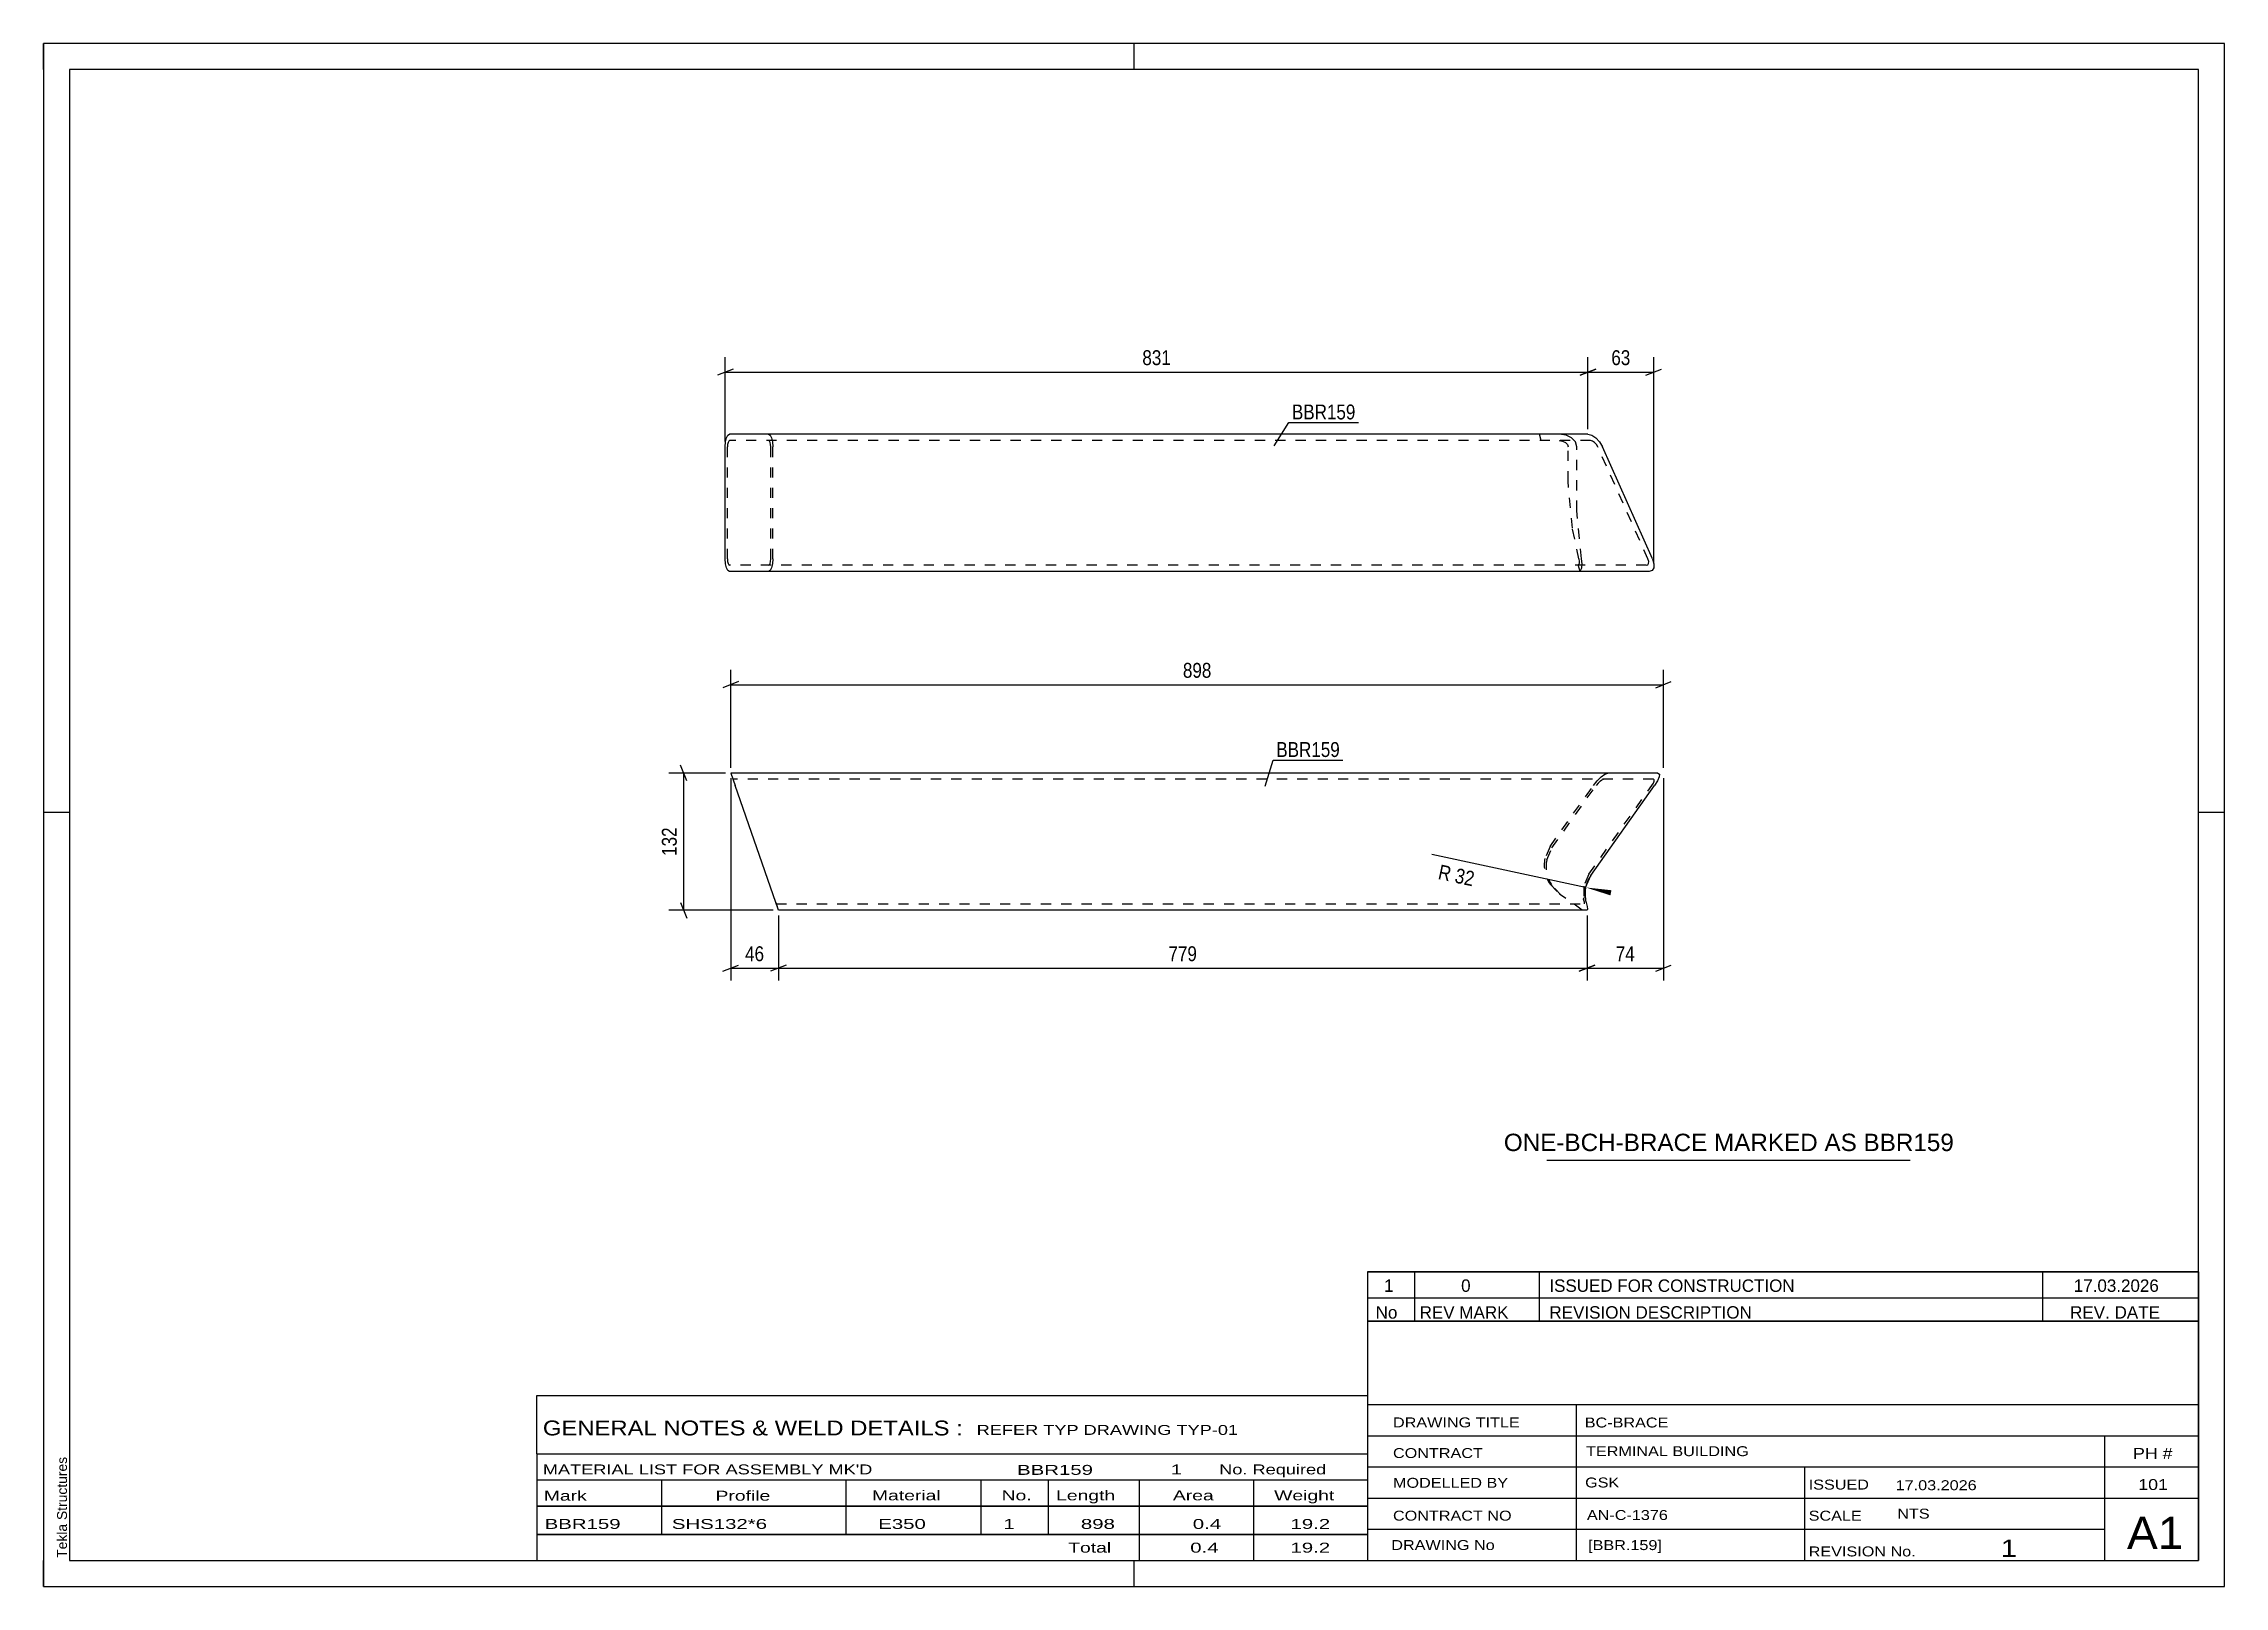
# Model space of a CAD drawing. Header units: millimetres. Extents: x 0 to 420, y 0 to 297.
import ezdxf

# ---------------------------------------------------------------- set-up
doc = ezdxf.new("R2010")
doc.units = ezdxf.units.MM
doc.linetypes.add('DXK_LINE_DOT2', pattern=[3.9198, 1.9599, -1.9599])
doc.styles.add('Arial', font='ARIAL.TTF', dxfattribs={"height": 0.2})
doc.styles.add('Arial Narrow', font='ARIALN.TTF', dxfattribs={"height": 0.2})

# ---------------------------------------------------------------- blocks, each defined once
blk = doc.blocks.new('Unknown-580740259-1161')
at = {"color": 5, "linetype": 'Continuous'}
for p, q in [((420, 297), (0, 297)), ((0, 297), (0, 0)), ((0, 292), (0, 297)), ((210, 292), (210, 297)), ((420, 0), (420, 297)), ((415, 292), (5, 292)), ((5, 292), (5, 5)), ((415, 5), (415, 292)), ((5, 149), (0, 149)), ((420, 149), (415, 149)), ((0, 0), (0, 5)), ((5, 5), (415, 5)), ((210, 0), (210, 5)), ((0, 0), (420, 0))]:
    blk.add_line(p, q, dxfattribs=at)
at = {"color": 174, "linetype": 'Continuous', "style": 'Arial'}
blk.add_text('Tekla Structures', height=1.9102, rotation=90, dxfattribs=at).set_placement((4.5, 5.5))
blk = doc.blocks.new('Part-580740259-1270 - 1252')
at = {"color": 2, "linetype": 'Continuous'}
for p, q in [((132.34, 156.57), (133.18, 154.17)), ((310.9, 156.57), (132.34, 156.57)), ((311.16, 155.87), (310.84, 155.09)), ((310.9, 156.57), (311.18, 156.39)), ((311.18, 156.39), (311.16, 155.87)), ((141, 131.65), (133.18, 154.17)), ((297.96, 136.87), (310.27, 154.17)), ((310.84, 155.09), (310.27, 154.17)), ((296.97, 134.57), (297.96, 136.87)), ((296.97, 132.57), (296.97, 134.57)), ((141.45, 130.35), (141, 131.65)), ((141.52, 130.17), (141.45, 130.35)), ((296.97, 132.57), (296.94, 132.05)), ((296.94, 132.05), (297.08, 131.65)), ((297.08, 131.65), (297.3, 130.87)), ((297.35, 130.35), (297.25, 130.17)), ((297.3, 130.87), (297.35, 130.35)), ((297.25, 130.17), (141.52, 130.17))]:
    blk.add_line(p, q, dxfattribs=at)
at = {"color": 7, "linetype": 'DXK_LINE_DOT2'}
for p, q in [((299.21, 155.09), (300, 155.87)), ((300, 155.87), (300.71, 156.39)), ((300.71, 156.39), (301.26, 156.57)), ((310.05, 155.37), (132.76, 155.37)), ((290.13, 142.44), (298.48, 154.17)), ((290.49, 142.19), (299.01, 154.17)), ((297.61, 137.12), (309.73, 154.17)), ((298.48, 154.17), (299.21, 155.09)), ((299.38, 154.63), (299.01, 154.17)), ((299.77, 155.02), (299.38, 154.63)), ((299.77, 155.02), (299.87, 155.09)), ((299.87, 155.09), (300.13, 155.28)), ((300.13, 155.28), (300.4, 155.37)), ((309.73, 154.17), (310.02, 154.63)), ((310.02, 154.63), (310.18, 155.02)), ((310.19, 155.28), (310.05, 155.37)), ((310.18, 155.02), (310.19, 155.28)), ((290.13, 142.44), (289.14, 140.14)), ((289.49, 139.89), (290.49, 142.19)), ((290.13, 135.18), (291.98, 133.28)), ((292.33, 133.02), (290.49, 134.93)), ((297.61, 137.12), (296.61, 134.83)), ((296.61, 134.83), (296.61, 132.57)), ((141, 131.65), (141.27, 130.87)), ((141.1, 131.37), (141.07, 131.46)), ((141.1, 131.37), (296.74, 131.37)), ((296.34, 130.17), (291.98, 133.28)), ((296.34, 130.17), (294.65, 131.37)), ((294.65, 131.37), (294.65, 131.37)), ((296.59, 132.29), (296.61, 132.57)), ((296.66, 132.11), (296.59, 132.29)), ((296.77, 131.72), (296.66, 132.11)), ((296.74, 131.37), (296.79, 131.46)), ((296.79, 131.46), (296.77, 131.72)), ((141.52, 130.17), (141.52, 130.17))]:
    blk.add_line(p, q, dxfattribs=at)
for centre in [(295.63, 138.87), (295.99, 138.62)]:
    blk.add_arc(centre, 6.62, 168.9029, 213.8245, dxfattribs=at)
blk = doc.blocks.new('Part-580740259-1308 - 1306')
at = {"color": 2, "linetype": 'Continuous'}
for p, q in [((131.28, 219.39), (131.35, 220.31)), ((131.28, 197.79), (131.28, 219.39)), ((131.35, 220.31), (131.53, 221.09)), ((131.53, 221.09), (131.8, 221.61)), ((131.8, 221.61), (132.12, 221.79)), ((297.42, 221.79), (132.12, 221.79)), ((297.42, 221.79), (298.15, 221.61)), ((298.15, 221.61), (298.94, 221.09)), ((298.94, 221.09), (299.66, 220.31)), ((299.66, 220.31), (300.2, 219.39)), ((309.84, 197.79), (300.2, 219.39)), ((131.35, 196.87), (131.28, 197.79)), ((309.84, 197.79), (310.12, 196.87)), ((131.53, 196.09), (131.35, 196.87)), ((131.8, 195.57), (131.53, 196.09)), ((132.12, 195.39), (131.8, 195.57)), ((309.21, 195.39), (132.12, 195.39)), ((309.78, 195.57), (309.21, 195.39)), ((310.1, 196.09), (309.78, 195.57)), ((310.12, 196.87), (310.1, 196.09))]:
    blk.add_line(p, q, dxfattribs=at)
at = {"color": 7, "linetype": 'DXK_LINE_DOT2'}
for p, q in [((131.73, 219.85), (131.7, 219.39)), ((131.7, 197.79), (131.7, 219.39)), ((131.82, 220.24), (131.73, 219.85)), ((131.96, 220.5), (131.82, 220.24)), ((132.12, 220.59), (131.96, 220.5)), ((297.95, 220.59), (132.12, 220.59)), ((139.62, 221.79), (139.94, 221.61)), ((139.78, 220.5), (139.62, 220.59)), ((139.92, 220.24), (139.78, 220.5)), ((140.01, 219.85), (139.92, 220.24)), ((139.94, 221.61), (140.21, 221.09)), ((140.04, 219.39), (140.01, 219.85)), ((140.04, 197.79), (140.04, 219.39)), ((140.21, 221.09), (140.39, 220.31)), ((140.39, 220.31), (140.46, 219.39)), ((140.46, 197.79), (140.46, 219.39)), ((288.43, 220.59), (288.08, 221.79)), ((293.2, 221.61), (291.91, 221.79)), ((291.91, 220.59), (292.55, 220.5)), ((292.55, 220.5), (293.1, 220.24)), ((293.1, 220.24), (293.47, 219.85)), ((294.29, 221.09), (293.2, 221.61)), ((293.47, 219.85), (293.59, 219.39)), ((293.59, 212.76), (293.59, 219.39)), ((295.02, 220.31), (294.29, 221.09)), ((295.28, 219.39), (295.02, 220.31)), ((295.28, 207.07), (295.28, 219.39)), ((298.32, 220.5), (297.95, 220.59)), ((298.71, 220.24), (298.32, 220.5)), ((299.07, 219.85), (298.71, 220.24)), ((299.34, 219.39), (299.07, 219.85)), ((308.99, 197.79), (299.34, 219.39)), ((294.43, 203.72), (293.59, 212.76)), ((296.19, 197.79), (295.28, 207.07)), ((295.68, 197.79), (294.43, 203.72)), ((131.7, 197.79), (131.73, 197.33)), ((140.01, 197.33), (140.04, 197.79)), ((140.46, 197.79), (140.39, 196.87)), ((295.68, 197.79), (295.73, 197.33)), ((296.29, 196.87), (296.19, 197.79)), ((309.13, 197.33), (308.99, 197.79)), ((131.73, 197.33), (131.82, 196.94)), ((131.82, 196.94), (131.96, 196.68)), ((131.96, 196.68), (132.12, 196.59)), ((308.67, 196.59), (132.12, 196.59)), ((139.62, 196.59), (139.78, 196.68)), ((139.94, 195.57), (139.62, 195.39)), ((139.78, 196.68), (139.92, 196.94)), ((139.92, 196.94), (140.01, 197.33)), ((140.21, 196.09), (139.94, 195.57)), ((140.39, 196.87), (140.21, 196.09)), ((295.6, 196.68), (295.54, 196.65)), ((295.54, 196.65), (295.55, 196.59)), ((295.91, 195.39), (295.54, 196.65)), ((295.71, 196.94), (295.6, 196.68)), ((295.73, 197.33), (295.71, 196.94)), ((295.88, 195.5), (296.02, 195.57)), ((296.02, 195.57), (296.24, 196.09)), ((296.24, 196.09), (296.29, 196.87)), ((308.67, 196.59), (308.96, 196.68)), ((308.96, 196.68), (309.12, 196.94)), ((309.12, 196.94), (309.13, 197.33))]:
    blk.add_line(p, q, dxfattribs=at)
blk = doc.blocks.new('StraightDimension-580740259-1506 - 1252')
at = {"color": 7, "linetype": 'Continuous'}
for p, q in [((132.34, 157.57), (132.34, 176.42)), ((311.97, 157.57), (311.97, 176.42)), ((133.84, 174.17), (130.84, 172.97)), ((132.34, 173.57), (311.97, 173.57)), ((310.47, 172.97), (313.47, 174.17))]:
    blk.add_line(p, q, dxfattribs=at)
at = {"color": 0}
blk.add_wipeout([(225.5, 174.32), (225.5, 178.52), (218.82, 178.52), (218.82, 174.32)], dxfattribs=at)
at = {"color": 3, "style": 'Arial Narrow'}
blk.add_text('898', height=2.863, dxfattribs=at).set_placement((219.42, 174.92))
blk = doc.blocks.new('StraightDimension-580740259-1742 - 1252')
at = {"color": 7, "linetype": 'Continuous'}
for p, q in [((131.34, 156.57), (120.43, 156.57)), ((123.88, 155.07), (122.68, 158.07)), ((123.28, 130.17), (123.28, 156.57)), ((122.68, 131.67), (123.88, 128.67)), ((140.52, 130.17), (120.43, 130.17))]:
    blk.add_line(p, q, dxfattribs=at)
at = {"color": 0}
blk.add_wipeout([(122.53, 146.71), (118.33, 146.71), (118.33, 140.03), (122.53, 140.03)], dxfattribs=at)
at = {"color": 3, "style": 'Arial Narrow'}
blk.add_text('132', height=2.863, rotation=90.0002, dxfattribs=at).set_placement((121.93, 140.63))
blk = doc.blocks.new('RadiusDimension-580740259-1787 - 1252')
at = {"linetype": 'Continuous'}
blk.add_hatch(color=7, dxfattribs=at).paths.add_polyline_path([(301.75, 133.03), (296.97, 134.56), (301.96, 134.01)])
at = {"color": 7, "linetype": 'Continuous'}
blk.add_line((296.97, 134.56), (267.33, 140.88), dxfattribs=at)
blk.add_arc((303.2, 133.23), 6.37, 145.2048, 190.731, dxfattribs=at)
at = {"color": 0}
blk.add_wipeout([(275.66, 134.04), (276.54, 138.15), (268.58, 139.85), (267.7, 135.74)], dxfattribs=at)
at = {"color": 3, "style": 'Arial Narrow'}
blk.add_text('R 32', height=2.863, rotation=-12.0321, dxfattribs=at).set_placement((268.41, 136.2))
blk = doc.blocks.new('StraightDimension-580740259-2064 - 1252')
at = {"color": 7, "linetype": 'Continuous'}
for p, q in [((311.97, 155.57), (311.97, 116.61)), ((297.25, 129.17), (297.25, 116.61)), ((298.75, 119.61), (295.75, 118.41)), ((297.25, 119.01), (311.97, 119.01)), ((310.47, 118.41), (313.47, 119.61))]:
    blk.add_line(p, q, dxfattribs=at)
at = {"color": 0}
blk.add_wipeout([(307.04, 119.76), (307.04, 123.96), (302.18, 123.96), (302.18, 119.76)], dxfattribs=at)
at = {"color": 3, "style": 'Arial Narrow'}
blk.add_text('74', height=2.863, dxfattribs=at).set_placement((302.78, 120.36))
blk = doc.blocks.new('StraightDimension-580740259-2065 - 1252')
at = {"color": 7, "linetype": 'Continuous'}
for p, q in [((141.52, 129.17), (141.52, 116.61)), ((297.25, 129.17), (297.25, 116.61)), ((143.02, 119.61), (140.02, 118.41)), ((141.52, 119.01), (297.25, 119.01)), ((295.75, 118.41), (298.75, 119.61))]:
    blk.add_line(p, q, dxfattribs=at)
at = {"color": 0}
blk.add_wipeout([(222.73, 119.76), (222.73, 123.96), (216.04, 123.96), (216.04, 119.76)], dxfattribs=at)
at = {"color": 3, "style": 'Arial Narrow'}
blk.add_text('779', height=2.863, dxfattribs=at).set_placement((216.64, 120.36))
blk = doc.blocks.new('StraightDimension-580740259-2066 - 1252')
at = {"color": 7, "linetype": 'Continuous'}
for p, q in [((132.34, 155.57), (132.34, 116.61)), ((141.52, 129.17), (141.52, 116.61)), ((130.84, 118.41), (133.84, 119.61)), ((132.34, 119.01), (141.52, 119.01)), ((143.02, 119.61), (140.02, 118.41))]:
    blk.add_line(p, q, dxfattribs=at)
at = {"color": 0}
blk.add_wipeout([(139.36, 119.76), (139.36, 123.96), (134.5, 123.96), (134.5, 119.76)], dxfattribs=at)
at = {"color": 3, "style": 'Arial Narrow'}
blk.add_text('46', height=2.863, dxfattribs=at).set_placement((135.1, 120.36))
blk = doc.blocks.new('StraightDimension-580740259-1722 - 1306')
at = {"color": 7, "linetype": 'Continuous'}
for p, q in [((131.28, 220.39), (131.28, 236.61)), ((297.42, 222.79), (297.42, 236.61)), ((132.78, 234.36), (129.78, 233.16)), ((131.28, 233.76), (297.42, 233.76)), ((295.92, 233.16), (298.92, 234.36))]:
    blk.add_line(p, q, dxfattribs=at)
at = {"color": 0}
blk.add_wipeout([(217.69, 234.51), (217.69, 238.71), (211.01, 238.71), (211.01, 234.51)], dxfattribs=at)
at = {"color": 3, "style": 'Arial Narrow'}
blk.add_text('831', height=2.863, dxfattribs=at).set_placement((211.61, 235.11))
blk = doc.blocks.new('StraightDimension-580740259-1721 - 1306')
at = {"color": 7, "linetype": 'Continuous'}
for p, q in [((297.42, 222.79), (297.42, 236.61)), ((310.1, 197.09), (310.1, 236.61)), ((298.92, 234.36), (295.92, 233.16)), ((297.42, 233.76), (310.1, 233.76)), ((308.6, 233.16), (311.6, 234.36))]:
    blk.add_line(p, q, dxfattribs=at)
at = {"color": 0}
blk.add_wipeout([(306.19, 234.51), (306.19, 238.71), (301.33, 238.71), (301.33, 234.51)], dxfattribs=at)
at = {"color": 3, "style": 'Arial Narrow'}
blk.add_text('63', height=2.863, dxfattribs=at).set_placement((301.93, 235.11))
blk = doc.blocks.new('Unknown-580740259-2354')
at = {"color": 7, "linetype": 'Continuous'}
for p, q in [((255, 51.05), (255, 5)), ((255, 51.05), (415, 51.05)), ((415, 51), (415, 5)), ((255, 35), (415, 35)), ((295.14, 35), (295.14, 5)), ((255, 29), (415, 29)), ((397, 5.05), (397, 29.05)), ((255, 23), (415, 23)), ((339.14, 23), (339.14, 5)), ((255, 17), (415, 17)), ((255, 11), (397, 11)), ((255, 5), (415, 5))]:
    blk.add_line(p, q, dxfattribs=at)
at = {"color": 7, "style": 'Arial Narrow'}
for s, height, width, p in [('DRAWING TITLE', 1.9089, 1.425378, (259.88, 30.61)), ('BC-BRACE', 1.909, 1.425378, (296.81, 30.59)), ('CONTRACT', 1.909, 1.425378, (259.88, 24.71)), ('TERMINAL BUILDING', 1.9089, 1.425378, (297.06, 25.07)), ('MODELLED BY', 1.9089, 1.425378, (259.88, 18.98)), ('GSK', 1.909, 1.425378, (296.88, 19.04)), ('ISSUED', 1.909, 1.425378, (339.94, 18.64)), ('17.03.2026', 1.909, 1.425378, (356.69, 18.52)), ('CONTRACT NO', 1.9089, 1.425378, (259.88, 12.66)), ('AN-C-1376', 1.909, 1.425378, (297.23, 12.78)), ('SCALE', 1.909, 1.425378, (339.94, 12.65)), ('A1', 6.204, 1.25, (401.24, 7.2)), ('DRAWING No', 1.909, 1.425378, (259.56, 7)), ('[BBR.159]', 1.909, 1.425378, (297.46, 6.99)), ('1', 3.34, 1.5, (376.91, 5.68)), ('REVISION No.', 1.9089, 1.425378, (339.94, 5.77))]:
    blk.add_text(s, height=height, dxfattribs=dict(at, width=width)).set_placement(p)
at = {"color": 7, "linetype": 'Continuous', "style": 'Arial Narrow'}
for s, height, width, p in [('PH #', 2.1, 1.42538, (402.4, 24.55)), ('101', 2.1, 1.42538, (403.41, 18.55)), ('NTS', 1.909, 1.425378, (357, 13.05))]:
    blk.add_text(s, height=height, dxfattribs=dict(at, width=width)).set_placement(p)
blk = doc.blocks.new('Unknown-580740259-2355')
at = {"color": 7, "linetype": 'Continuous'}
for p, q in [((255, 60.55), (415, 60.55)), ((415, 60.55), (255, 60.55)), ((255, 60.55), (255, 55.55)), ((264, 60.55), (264, 55.55)), ((288, 60.55), (288, 55.55)), ((385, 60.55), (385, 55.55)), ((415, 60.55), (415, 55.55)), ((255, 55.55), (415, 55.55)), ((255, 55.55), (255, 51.05)), ((255, 55.55), (415, 55.55)), ((264, 55.55), (264, 51.05)), ((288, 55.55), (288, 51.05)), ((385, 55.55), (385, 51.05)), ((415, 55.55), (415, 51.05)), ((415, 51.05), (255, 51.05))]:
    blk.add_line(p, q, dxfattribs=at)
at = {"color": 7, "linetype": 'Continuous', "style": 'Arial Narrow'}
for s, height, width, p in [('1', 2.39, 1.196471, (258.16, 56.7)), ('0', 2.39, 1.196471, (273, 56.7)), ('ISSUED FOR CONSTRUCTION', 2.3861, 1.196471, (290, 56.7)), ('17.03.2026', 2.386, 1.196471, (391, 56.7)), ('No', 2.386, 1.2, (256.54, 51.55)), ('REV MARK', 2.386, 1.2, (265, 51.55)), ('REVISION DESCRIPTION', 2.3861, 1.2, (290, 51.55)), ('REV. DATE', 2.386, 1.2, (390.28, 51.55))]:
    blk.add_text(s, height=height, dxfattribs=dict(at, width=width)).set_placement(p)
blk = doc.blocks.new('Unknown-580740259-2356')
at = {"color": 7, "linetype": 'Continuous'}
for p, q in [((95, 36.75), (255, 36.75)), ((95, 25.5), (95, 36.75)), ((255, 36.75), (255, 25.5)), ((95, 25.5), (255, 25.5)), ((95, 25.5), (95, 20.5)), ((255, 25.5), (255, 20.5)), ((95, 20.5), (255, 20.5)), ((95, 20.5), (95, 15.5)), ((119, 20.5), (119, 15.5)), ((154.5, 20.5), (154.5, 15.5)), ((180.5, 20.5), (180.5, 15.5)), ((193.5, 20.5), (193.5, 15.5)), ((211, 20.5), (211, 15.5)), ((233, 20.5), (233, 15.5)), ((255, 20.5), (255, 15.5)), ((95, 15.5), (255, 15.5)), ((95, 15.45), (95, 10.05)), ((95, 15.45), (255, 15.45)), ((119, 15.5), (119, 10)), ((154.5, 15.5), (154.5, 10)), ((180.5, 15.5), (180.5, 10)), ((193.5, 15.5), (193.5, 10)), ((211, 15.5), (211, 10)), ((233, 15.5), (233, 10)), ((255, 15.45), (255, 10.05)), ((95, 10.05), (255, 10.05)), ((95, 10), (255, 10)), ((95, 10), (95, 5)), ((211, 10), (211, 5)), ((233, 10), (233, 5)), ((255, 10), (255, 5)), ((95, 5), (255, 5))]:
    blk.add_line(p, q, dxfattribs=at)
at = {"color": 7, "style": 'Arial Narrow'}
for s, height, width, p in [('GENERAL NOTES & WELD DETAILS :', 2.8633, 1.4, (96.15, 29.06)), ('REFER TYP DRAWING TYP-01', 1.9089, 1.6, (179.7, 29.16)), ("MATERIAL LIST FOR ASSEMBLY MK'D", 1.9089, 1.6, (96.15, 21.56)), ('BBR159', 1.909, 1.794707, (187.48, 21.47)), ('1', 1.91, 1.794707, (217.08, 21.56)), ('No. Required', 1.9089, 1.6, (226.41, 21.56)), ('Mark', 1.909, 1.7, (96.34, 16.5)), ('Profile', 1.909, 1.7, (129.41, 16.5)), ('Material', 1.909, 1.7, (159.54, 16.56)), ('No.', 1.909, 1.7, (184.5, 16.56)), ('Length', 1.909, 1.7, (195, 16.56)), ('Area', 1.909, 1.7, (217.5, 16.56)), ('Weight', 1.909, 1.7, (237, 16.56))]:
    blk.add_text(s, height=height, dxfattribs=dict(at, width=width)).set_placement(p)
at = {"color": 7, "linetype": 'Continuous', "style": 'Arial Narrow'}
for s, height, width, p in [('BBR159', 1.909, 1.794707, (96.5, 11.06)), ('SHS132*6', 1.909, 1.794707, (121, 11.06)), ('E350', 1.909, 1.794707, (160.74, 11.06)), ('1', 1.91, 1.794707, (184.86, 11.06)), ('898', 1.909, 1.794707, (199.77, 11.06)), ('0.4', 1.909, 1.794707, (221.32, 11.06)), ('19.2', 1.909, 1.794707, (240.14, 11.06)), ('Total', 1.909, 1.7, (197.33, 6.5)), ('0.4', 1.909, 1.794707, (220.83, 6.5)), ('19.2', 1.909, 1.794707, (240.14, 6.5))]:
    blk.add_text(s, height=height, dxfattribs=dict(at, width=width)).set_placement(p)
blk = doc.blocks.new('Unknown-580740259-2357')
at = {"color": 7, "linetype": 'Continuous'}
blk.add_line((289.5, 82.05), (359.5, 82.05), dxfattribs=at)
at = {"color": 7, "style": 'Arial'}
blk.add_text('ONE-BCH-BRACE MARKED AS BBR159', height=3.3428, dxfattribs=at).set_placement((281.23, 83.8))
blk = doc.blocks.new('Mark-580740259-1265 - 1252')
at = {"color": 0}
blk.add_wipeout([(249.65, 159.67), (249.65, 162.67), (237.41, 162.67), (237.41, 159.67)], dxfattribs=at)
blk.add_wipeout([(249.65, 159.67), (249.65, 162.67), (237.41, 162.67), (237.41, 159.67)], dxfattribs=at)
at = {"color": 30, "linetype": 'Continuous'}
for p, q in [((235.24, 154.05), (236.81, 159.07)), ((236.81, 159.07), (250.25, 159.07))]:
    blk.add_line(p, q, dxfattribs=at)
at = {"color": 3, "style": 'Arial Narrow'}
blk.add_text('BBR159', height=2.863, dxfattribs=at).set_placement((237.41, 159.67))
blk = doc.blocks.new('Mark-580740259-1759 - 1306')
at = {"color": 0}
blk.add_wipeout([(252.66, 224.66), (252.66, 227.66), (240.42, 227.66), (240.42, 224.66)], dxfattribs=at)
blk.add_wipeout([(252.66, 224.66), (252.66, 227.66), (240.42, 227.66), (240.42, 224.66)], dxfattribs=at)
at = {"color": 30, "linetype": 'Continuous'}
for p, q in [((237, 219.56), (239.82, 224.06)), ((239.82, 224.06), (253.26, 224.06))]:
    blk.add_line(p, q, dxfattribs=at)
at = {"color": 3, "style": 'Arial Narrow'}
blk.add_text('BBR159', height=2.863, dxfattribs=at).set_placement((240.42, 224.66))

msp = doc.modelspace()

# ---------------------------------------------------------------- block references
for name in ['Unknown-580740259-1161', 'Part-580740259-1308 - 1306', 'Part-580740259-1270 - 1252', 'Unknown-580740259-2357', 'Unknown-580740259-2355', 'Unknown-580740259-2354', 'Unknown-580740259-2356']:
    msp.add_blockref(name, (0, 0))

# ---------------------------------------------------------------- next in the draw order: block references
for name in ['StraightDimension-580740259-1722 - 1306', 'StraightDimension-580740259-1506 - 1252', 'RadiusDimension-580740259-1787 - 1252']:
    msp.add_blockref(name, (0, 0))

# ---------------------------------------------------------------- next in the draw order: block references
for name in ['StraightDimension-580740259-1721 - 1306', 'Mark-580740259-1759 - 1306', 'Mark-580740259-1265 - 1252', 'StraightDimension-580740259-1742 - 1252', 'StraightDimension-580740259-2064 - 1252']:
    msp.add_blockref(name, (0, 0))

# ---------------------------------------------------------------- next in the draw order: block references
msp.add_blockref('StraightDimension-580740259-2065 - 1252', (0, 0))

# ---------------------------------------------------------------- next in the draw order: block references
msp.add_blockref('StraightDimension-580740259-2066 - 1252', (0, 0))

doc.saveas('drawing.dxf')
